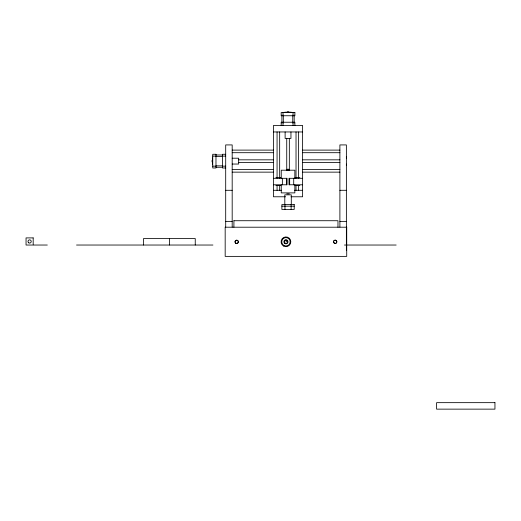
<?xml version="1.0" encoding="UTF-8"?>
<svg xmlns="http://www.w3.org/2000/svg" width="521" height="521" viewBox="0 0 521 521"><rect width="100%" height="100%" fill="white"/><g stroke="black" fill="none" stroke-linecap="round" stroke-linejoin="round"><path stroke-width="0.78" d="M346.374 165.313L346.374 164.089M346.374 158.163L346.374 156.938M285.944 241.796L287.514 241.373M287.221 111.859L288.842 111.859M284.779 112.184L291.285 112.184M273.447 131.956L302.616 131.956M232.177 150.107L273.486 150.107M302.642 150.107L339.894 150.107M232.177 152.699L273.486 152.699M302.642 152.699L339.894 152.699M225.697 154.275L222.46 154.275L222.46 167.983L225.697 167.983M216.124 154.991L222.506 154.991M212.737 156.105L215.974 156.105M222.46 156.105L225.697 156.105M216.124 156.398L222.506 156.398M232.184 158.208L238.664 158.208L238.664 164.043L232.184 164.043M238.664 159.83L273.486 159.83M302.642 159.83L339.894 159.83M238.664 162.422L273.486 162.422M302.642 162.422L339.894 162.422M216.124 165.854L222.506 165.854M212.737 166.153L215.974 166.153M222.46 166.153L225.697 166.153M216.124 167.267L222.506 167.267M287.234 169.227L288.855 169.227M232.177 169.553L273.486 169.553M302.642 169.553L339.894 169.553M286.745 169.879L289.344 170.204M232.177 172.145L273.486 172.145M302.642 172.145L339.894 172.145M275.876 177.654L280.741 177.654M295.003 177.654L299.862 177.654M273.447 178.306L287.058 178.306L287.058 184.786L273.447 184.786M302.616 178.306L289.005 178.306L289.005 184.786L302.616 184.786M275.876 185.437L280.741 185.437M295.003 185.437L299.862 185.437M225.697 190.295L232.184 190.295M273.447 190.295L281.548 190.295M294.515 190.295L302.616 190.295M339.894 190.295L346.374 190.295M286.745 193.864L289.344 193.864M285.606 196.782L273.447 196.782L273.447 125.476L302.616 125.476L302.616 196.782L290.998 196.782M281.887 206.179L294.202 206.179M233.903 220.722L337.966 220.722L337.966 227.208M225.697 221.373L232.184 221.373M339.894 221.373L346.374 221.373M33.598 245.033L47.307 245.033M76.535 245.033L212.926 245.033M344.433 245.033L396.162 245.033M346.374 250.542L346.374 144.923L339.894 144.923L339.894 227.117M298.618 131.956L298.618 178.143M298.618 185.437L298.618 190.295M296.026 131.956L296.026 178.143M296.026 185.437L296.026 190.295M294.886 125.476L294.886 122.233L281.177 122.233L281.177 125.476M294.853 178.306L294.853 170.204L281.236 170.204L281.236 178.306M294.853 184.786L294.853 192.894L281.236 192.894L281.236 184.786M294.17 115.102L294.17 123.08M293.707 178.306L293.707 184.786M293.056 112.51L293.056 115.747M293.056 122.233L293.056 125.476M292.763 115.102L292.763 123.08M291.285 204.558L291.285 194.834L284.805 194.834L284.805 204.558M291.122 204.558L291.122 209.422M290.952 131.956L290.952 138.436L285.117 138.436L285.117 131.956M289.656 178.306L289.656 184.786M289.331 138.273L289.331 170.51M286.739 138.273L286.739 170.51M286.413 178.306L286.413 184.786M284.967 204.558L284.967 209.422M283.307 115.102L283.307 123.08M283.007 112.51L283.007 115.747M283.007 122.233L283.007 125.476M282.362 178.306L282.362 184.786M281.894 115.102L281.894 123.08M279.666 131.956L279.666 178.143M279.666 185.437L279.666 190.295M277.068 131.956L277.068 178.143M277.068 185.437L277.068 190.295M233.922 220.722L233.903 227.208M232.184 227.117L232.184 144.923L225.697 144.923L225.697 227.117M212.412 157.876L212.412 164.382M212.086 160.318L212.086 161.94M195.251 245.033L195.251 238.553L143.522 238.553L143.522 245.033M169.455 238.553L169.455 245.033M294.886 112.51L281.177 112.51L281.177 115.747L294.886 115.747L294.886 112.51M215.974 154.275L212.737 154.275L212.737 167.983L215.974 167.983L215.974 154.275M294.202 204.558L281.887 204.558L281.887 209.422L294.202 209.422L294.202 204.558M346.719 227.208L225.176 227.208L225.176 256.378L346.719 256.378L346.719 227.208M33.181 237.902L26.05 237.902L26.05 245.033L33.181 245.033L33.181 237.902M494.95 402.655L436.611 402.655L436.611 409.141L494.95 409.141L494.95 402.655M28.805 242.871A1.622 1.622 0 0 0 31.234 241.47A1.622 1.622 0 0 0 28.805 240.064A1.622 1.622 0 0 0 28.805 242.871M285.137 243.196A1.622 1.622 0 0 0 287.566 241.796A1.622 1.622 0 0 0 285.137 240.389A1.622 1.622 0 0 0 285.137 243.196M284.915 243.574A2.058 2.058 0 0 0 288.002 241.796A2.058 2.058 0 0 0 284.915 240.012A2.058 2.058 0 0 0 284.915 243.574M283.854 245.424A4.188 4.188 0 0 0 290.138 241.796A4.188 4.188 0 0 0 283.854 238.162A4.188 4.188 0 0 0 283.854 245.424M283.515 246.003A4.865 4.865 0 0 0 290.809 241.796A4.865 4.865 0 0 0 283.515 237.583A4.865 4.865 0 0 0 283.515 246.003M334.365 243.196A1.622 1.622 0 0 0 336.794 241.796A1.622 1.622 0 0 0 334.365 240.389A1.622 1.622 0 0 0 334.365 243.196M334.404 243.196A1.622 1.622 0 0 0 336.833 241.796A1.622 1.622 0 0 0 334.404 240.389A1.622 1.622 0 0 0 334.404 243.196M235.87 243.196A1.622 1.622 0 0 0 238.299 241.796A1.622 1.622 0 0 0 235.87 240.389A1.622 1.622 0 0 0 235.87 243.196M235.531 243.02A1.622 1.622 0 0 0 238.247 242.298A1.622 1.622 0 0 0 236.26 240.311A1.622 1.622 0 0 0 235.531 243.02"/></g></svg>
